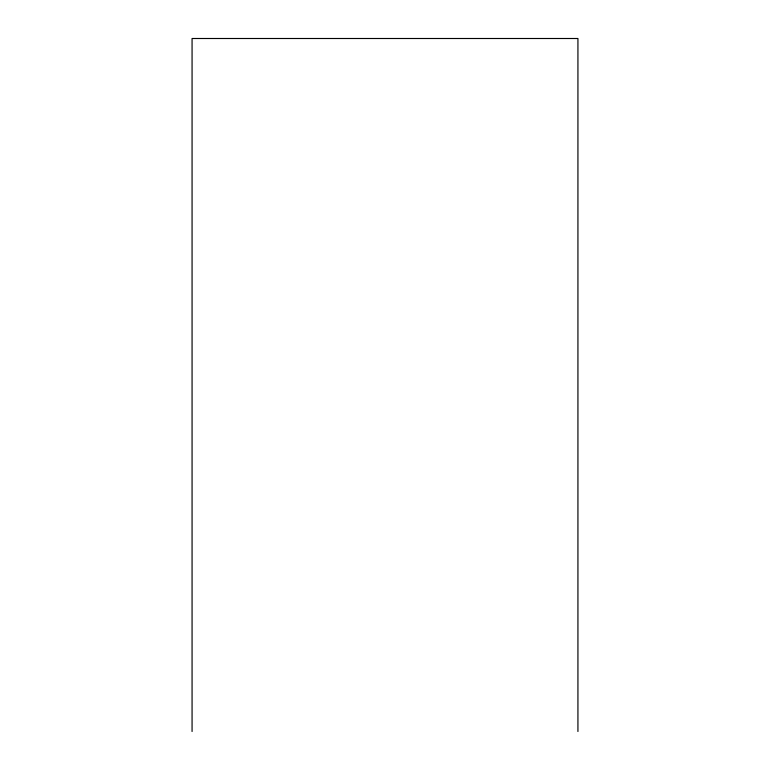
<?xml version="1.0" encoding="UTF-8"?>
<svg xmlns="http://www.w3.org/2000/svg" width="770" height="770" viewBox="0 0 770 770"><rect width="100%" height="100%" fill="white"/><g stroke="black" fill="none" stroke-linecap="round" stroke-linejoin="round"><path stroke-width="1.16" d="M577.933 731.5L577.933 38.5L192.067 38.5L192.067 731.5"/></g></svg>
